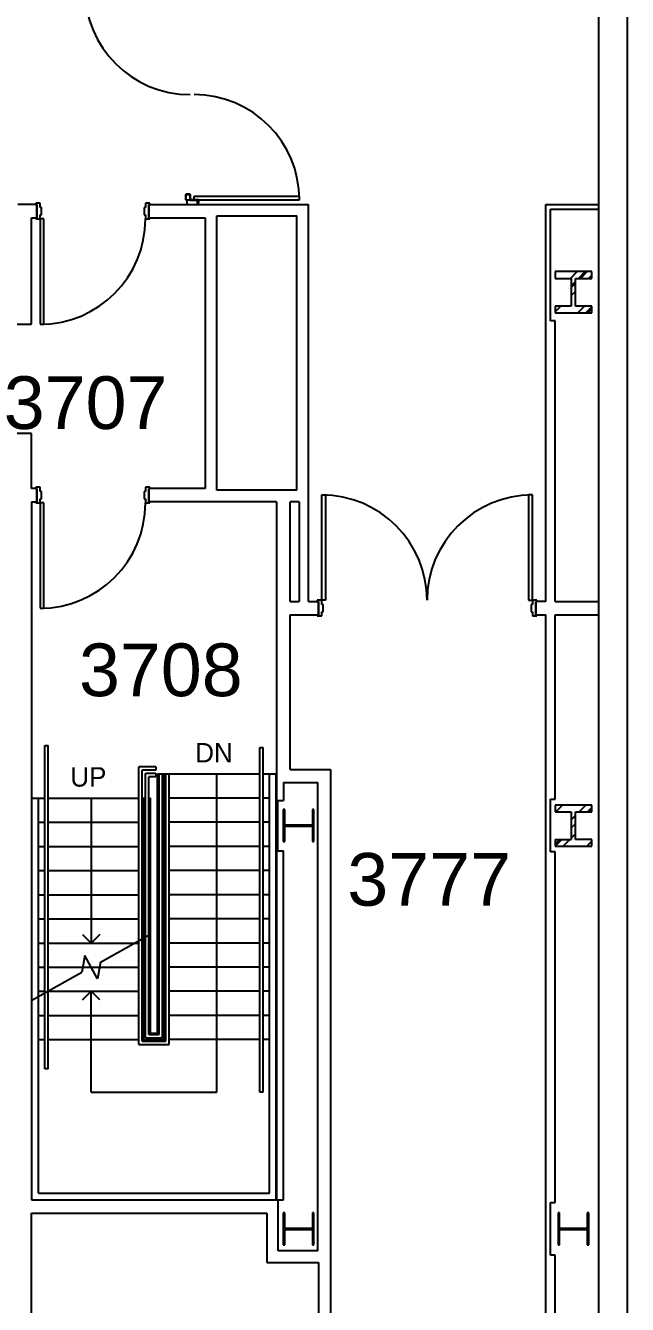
# Model space of a CAD drawing. Header units: inches. Extents: x -1169 to 5569, y -44 to 4300.
# Drawn here: x 1869 to 2143, y 2866 to 3449 of the extents above; entities that cross this region are included whole.
import ezdxf

# ---------------------------------------------------------------- set-up
doc = ezdxf.new("R2010")
doc.units = ezdxf.units.IN
doc.header["$LTSCALE"] = 96
doc.header["$MEASUREMENT"] = 0
for name, color, linetype in [('A-ANNO-ROOM', 4, 'CONTINUOUS'), ('A-ANNO-TEXT', 4, 'CONTINUOUS'), ('A-COLS', 5, 'CONTINUOUS'), ('A-DOOR', 2, 'CONTINUOUS'), ('A-FLOR-HRAL', 1, 'CONTINUOUS'), ('A-FLOR-STRS', 2, 'CONTINUOUS'), ('A-WALL-FULL', 6, 'CONTINUOUS')]:
    doc.layers.add(name, color=color, linetype=linetype)
doc.styles.add('AE-106$0$Standard', font='txt')
doc.styles.add('Arial', font='arial.ttf')

msp = doc.modelspace()

# ---------------------------------------------------------------- linework, layer by layer
at = {"layer": 'A-ANNO-TEXT'}
for p, q in [((1955.83, 2962.58), (1955.83, 3107.58)), ((1898.58, 3096.58), (1898.58, 3030.58)), ((1894.69, 3034.47), (1898.58, 3030.58)), ((1902.47, 3034.47), (1898.58, 3030.58)), ((1894.69, 3004.69), (1898.58, 3008.58)), ((1902.47, 3004.69), (1898.58, 3008.58)), ((1898.58, 2962.58), (1898.58, 3008.58)), ((1898.58, 2962.58), (1955.83, 2962.58))]:
    msp.add_line(p, q, dxfattribs=at)
at = {"layer": 'A-COLS'}
for p, q in [((2126.68, 3336.43), (2109.98, 3336.43)), ((2109.98, 3336.43), (2109.98, 3333.39)), ((2109.98, 3333.39), (2117.39, 3333.39)), ((2116.94, 3333.39), (2119.98, 3336.43)), ((2117.39, 3333.39), (2117.39, 3320.77)), ((2119.27, 3320.77), (2119.27, 3333.39)), ((2119.27, 3333.39), (2126.68, 3333.39)), ((2120.67, 3333.39), (2123.71, 3336.43)), ((2121.54, 3333.39), (2124.58, 3336.43)), ((2125.28, 3333.39), (2126.68, 3334.78)), ((2126.68, 3333.39), (2126.68, 3336.43)), ((2117.39, 3330.1), (2119.27, 3331.98)), ((2117.39, 3329.23), (2119.27, 3331.11)), ((2117.39, 3325.5), (2119.27, 3327.37)), ((2117.39, 3320.77), (2109.98, 3320.77)), ((2109.98, 3320.77), (2109.98, 3317.73)), ((2109.98, 3318.09), (2112.66, 3320.77)), ((2109.98, 3317.73), (2126.68, 3317.73)), ((2126.68, 3320.77), (2119.27, 3320.77)), ((2120.28, 3317.73), (2123.32, 3320.77)), ((2124.02, 3317.73), (2126.68, 3320.38)), ((2124.89, 3317.73), (2126.68, 3319.51)), ((2126.68, 3317.73), (2126.68, 3320.77)), ((1986.78, 3091.34), (1986.07, 3091.34)), ((1986.07, 3091.34), (1986.07, 3076.82)), ((1986.07, 3088.48), (1986.78, 3089.19)), ((1986.78, 3084.3), (1986.78, 3091.34)), ((2000.09, 3091.34), (1999.38, 3091.34)), ((1999.38, 3091.34), (1999.38, 3084.3)), ((2000.09, 3076.82), (2000.09, 3091.34)), ((2126.68, 3093.43), (2109.98, 3093.43)), ((2109.98, 3093.43), (2109.98, 3090.39)), ((2109.98, 3090.39), (2117.39, 3090.39)), ((2110.36, 3090.39), (2113.4, 3093.43)), ((2117.39, 3090.39), (2117.39, 3077.77)), ((2117.39, 3086.75), (2119.27, 3088.63)), ((2119.27, 3077.77), (2119.27, 3090.39)), ((2119.27, 3090.39), (2126.68, 3090.39)), ((2121.03, 3090.39), (2124.07, 3093.43)), ((2124.76, 3090.39), (2126.68, 3092.3)), ((2125.64, 3090.39), (2126.68, 3091.43)), ((2126.68, 3090.39), (2126.68, 3093.43)), ((1986.07, 3084.74), (1986.78, 3085.45)), ((1986.07, 3083.87), (1986.78, 3084.58)), ((1999.38, 3084.3), (1986.78, 3084.3)), ((1986.78, 3076.82), (1986.78, 3083.86)), ((1986.78, 3083.86), (1999.38, 3083.86)), ((1989.79, 3083.86), (1990.23, 3084.3)), ((1999.38, 3083.86), (1999.38, 3076.82)), ((1999.38, 3082.78), (2000.09, 3083.49)), ((2117.39, 3083.01), (2119.27, 3084.89)), ((2118.88, 3083.63), (2119.27, 3084.02)), ((1986.07, 3080.13), (1986.78, 3080.84)), ((1986.07, 3076.82), (1986.78, 3076.82)), ((1999.38, 3079.04), (2000.09, 3079.75)), ((1999.38, 3078.17), (2000.09, 3078.88)), ((1999.38, 3076.82), (2000.09, 3076.82)), ((2109.98, 3077.77), (2117.39, 3077.77)), ((2109.98, 3074.73), (2113.01, 3077.77)), ((2109.98, 3077.77), (2109.98, 3074.73)), ((2109.98, 3075.61), (2112.14, 3077.77)), ((2113.71, 3074.73), (2116.75, 3077.77)), ((2117.39, 3078.4), (2119.27, 3080.28)), ((2126.68, 3077.77), (2119.27, 3077.77)), ((2124.38, 3074.73), (2126.68, 3077.03)), ((2126.68, 3074.73), (2126.68, 3077.77)), ((2109.98, 3074.73), (2126.68, 3074.73)), ((1986.78, 2907.59), (1986.07, 2907.59)), ((1986.07, 2907.59), (1986.07, 2893.07)), ((1986.78, 2900.55), (1986.78, 2907.59)), ((1999.38, 2907.11), (1999.86, 2907.59)), ((2000.09, 2907.59), (1999.38, 2907.59)), ((1999.38, 2907.59), (1999.38, 2900.55)), ((2000.09, 2893.07), (2000.09, 2907.59)), ((2112.03, 2907.59), (2111.32, 2907.59)), ((2111.32, 2907.59), (2111.32, 2893.07)), ((2112.03, 2900.55), (2112.03, 2907.59)), ((2125.34, 2907.59), (2124.63, 2907.59)), ((2124.63, 2907.59), (2124.63, 2900.55)), ((2125.34, 2893.07), (2125.34, 2907.59)), ((1999.38, 2903.37), (2000.09, 2904.08)), ((2111.32, 2905.88), (2112.03, 2906.59)), ((2111.32, 2905.01), (2112.03, 2905.72)), ((2111.32, 2901.27), (2112.03, 2901.98)), ((2124.63, 2903.92), (2125.34, 2904.63)), ((1986.07, 2898.41), (1986.78, 2899.12)), ((1999.38, 2900.55), (1986.78, 2900.55)), ((1986.78, 2893.07), (1986.78, 2900.11)), ((1986.78, 2900.11), (1999.38, 2900.11)), ((1987.77, 2900.11), (1988.21, 2900.55)), ((1991.5, 2900.11), (1991.95, 2900.55)), ((1992.38, 2900.11), (1992.82, 2900.55)), ((1996.11, 2900.11), (1996.55, 2900.55)), ((1999.38, 2900.11), (1999.38, 2893.07)), ((2124.63, 2900.55), (2112.03, 2900.55)), ((2112.03, 2893.07), (2112.03, 2900.11)), ((2112.03, 2900.11), (2124.63, 2900.11)), ((2120.82, 2900.11), (2121.26, 2900.55)), ((2124.55, 2900.11), (2125.34, 2900.89)), ((2124.63, 2900.11), (2124.63, 2893.07)), ((2124.63, 2899.31), (2125.34, 2900.02)), ((2124.63, 2895.57), (2125.34, 2896.28)), ((1986.07, 2894.67), (1986.78, 2895.38)), ((1986.07, 2893.8), (1986.78, 2894.51)), ((1986.07, 2893.07), (1986.78, 2893.07)), ((1999.38, 2893.07), (2000.09, 2893.07)), ((1999.74, 2893.07), (2000.09, 2893.42)), ((2111.32, 2893.07), (2112.03, 2893.07)), ((2124.63, 2893.07), (2125.34, 2893.07))]:
    msp.add_line(p, q, dxfattribs=at)
at = {"layer": 'A-DOOR'}
for p, q in [((1873.33, 3367.58), (1873.33, 3367.08)), ((1875.33, 3367.58), (1873.33, 3367.58)), ((1875.33, 3365.64), (1875.33, 3367.58)), ((1925.33, 3367.58), (1923.33, 3367.58)), ((1923.33, 3367.58), (1923.33, 3365.64)), ((1925.33, 3367.08), (1925.33, 3367.58)), ((1943.7, 3371.7), (1941.7, 3371.7)), ((1941.7, 3371.7), (1941.7, 3369.02)), ((1941.7, 3369.02), (1942.2, 3369.02)), ((1941.76, 3369.08), (1941.76, 3371.64)), ((1941.76, 3371.64), (1943.64, 3371.64)), ((1942.2, 3369.08), (1941.76, 3369.08)), ((1942.2, 3369.02), (1942.2, 3369.08)), ((1943.64, 3371.64), (1943.64, 3369.02)), ((1943.64, 3369.02), (1947.51, 3369.02)), ((1943.7, 3369.08), (1943.7, 3371.7)), ((1947.58, 3369.08), (1943.7, 3369.08)), ((1945.51, 3370.83), (1993.51, 3370.83)), ((1945.51, 3369.08), (1945.51, 3370.83)), ((1945.51, 3369.08), (1993.51, 3369.08)), ((1947.51, 3367.64), (1947.08, 3367.64)), ((1947.08, 3367.64), (1947.08, 3367.58)), ((1947.08, 3367.58), (1947.58, 3367.58)), ((1947.51, 3369.02), (1947.51, 3367.64)), ((1947.58, 3367.58), (1947.58, 3369.08)), ((1993.51, 3369.08), (1993.51, 3370.83)), ((1873.33, 3367.08), (1873.83, 3367.08)), ((1873.83, 3367.08), (1873.83, 3360.95)), ((1875.95, 3365.64), (1875.33, 3365.64)), ((1875.33, 3360.45), (1875.33, 3362.39)), ((1875.33, 3362.39), (1875.95, 3362.39)), ((1875.95, 3362.39), (1875.95, 3365.64)), ((1923.33, 3365.64), (1922.7, 3365.64)), ((1922.7, 3365.64), (1922.7, 3362.39)), ((1922.7, 3362.39), (1923.33, 3362.39)), ((1923.33, 3362.39), (1923.33, 3360.45)), ((1924.83, 3360.95), (1924.83, 3367.08)), ((1924.83, 3367.08), (1925.33, 3367.08)), ((1873.83, 3360.95), (1873.33, 3360.95)), ((1873.33, 3360.95), (1873.33, 3360.45)), ((1873.33, 3360.45), (1875.33, 3360.45)), ((1877.08, 3360.45), (1875.33, 3360.45)), ((1875.33, 3360.45), (1875.33, 3312.45)), ((1877.08, 3312.45), (1877.08, 3360.45)), ((1923.33, 3360.45), (1925.33, 3360.45)), ((1925.33, 3360.95), (1924.83, 3360.95)), ((1925.33, 3360.45), (1925.33, 3360.95)), ((1875.33, 3312.45), (1877.08, 3312.45)), ((1873.33, 3238.2), (1873.33, 3237.7)), ((1875.33, 3238.2), (1873.33, 3238.2)), ((1873.33, 3237.7), (1873.83, 3237.7)), ((1873.83, 3237.7), (1873.83, 3231.58)), ((1875.33, 3236.26), (1875.33, 3238.2)), ((1875.95, 3236.26), (1875.33, 3236.26)), ((1875.95, 3233.01), (1875.95, 3236.26)), ((1923.33, 3236.26), (1922.7, 3236.26)), ((1922.7, 3236.26), (1922.7, 3233.01)), ((1925.33, 3238.2), (1923.33, 3238.2)), ((1923.33, 3238.2), (1923.33, 3236.26)), ((1924.83, 3231.58), (1924.83, 3237.7)), ((1924.83, 3237.7), (1925.33, 3237.7)), ((1925.33, 3237.7), (1925.33, 3238.2)), ((2003.64, 3234.7), (2005.39, 3234.7)), ((2003.64, 3186.7), (2003.64, 3234.7)), ((2005.39, 3234.7), (2005.39, 3186.7)), ((2097.89, 3234.7), (2097.89, 3186.7)), ((2099.64, 3234.7), (2097.89, 3234.7)), ((2099.64, 3186.7), (2099.64, 3234.7)), ((1873.83, 3231.58), (1873.33, 3231.58)), ((1873.33, 3231.58), (1873.33, 3231.08)), ((1873.33, 3231.08), (1875.33, 3231.08)), ((1875.33, 3231.08), (1875.33, 3233.01)), ((1875.33, 3233.01), (1875.95, 3233.01)), ((1877.08, 3231.08), (1875.33, 3231.08)), ((1875.33, 3231.08), (1875.33, 3183.08)), ((1877.08, 3183.08), (1877.08, 3231.08)), ((1922.7, 3233.01), (1923.33, 3233.01)), ((1923.33, 3233.01), (1923.33, 3231.08)), ((1923.33, 3231.08), (1925.33, 3231.08)), ((1925.33, 3231.58), (1924.83, 3231.58)), ((1925.33, 3231.08), (1925.33, 3231.58)), ((1875.33, 3183.08), (1877.08, 3183.08)), ((2001.64, 3186.7), (2001.64, 3186.2)), ((2003.64, 3186.7), (2001.64, 3186.7)), ((2001.64, 3186.2), (2002.14, 3186.2)), ((2002.14, 3186.2), (2002.14, 3180.08)), ((2005.39, 3186.7), (2003.64, 3186.7)), ((2003.64, 3184.76), (2003.64, 3186.7)), ((2004.27, 3184.76), (2003.64, 3184.76)), ((2003.64, 3179.58), (2003.64, 3181.51)), ((2003.64, 3181.51), (2004.27, 3181.51)), ((2004.27, 3181.51), (2004.27, 3184.76)), ((2097.89, 3186.7), (2099.64, 3186.7)), ((2099.64, 3184.76), (2099.02, 3184.76)), ((2099.02, 3184.76), (2099.02, 3181.51)), ((2099.02, 3181.51), (2099.64, 3181.51)), ((2101.64, 3186.7), (2099.64, 3186.7)), ((2099.64, 3186.7), (2099.64, 3184.76)), ((2099.64, 3181.51), (2099.64, 3179.58)), ((2101.14, 3180.08), (2101.14, 3186.2)), ((2101.14, 3186.2), (2101.64, 3186.2)), ((2101.64, 3186.2), (2101.64, 3186.7)), ((2002.14, 3180.08), (2001.64, 3180.08)), ((2001.64, 3180.08), (2001.64, 3179.58)), ((2001.64, 3179.58), (2003.64, 3179.58)), ((2099.64, 3179.58), (2101.64, 3179.58)), ((2101.64, 3180.08), (2101.14, 3180.08)), ((2101.64, 3179.58), (2101.64, 3180.08))]:
    msp.add_line(p, q, dxfattribs=at)
for centre, start, end in [((1943.7, 3465.08), 180, 270), ((1945.51, 3369.08), 0, 90), ((1875.33, 3360.45), 270, 0), ((1875.33, 3360.45), 270, 0), ((2003.64, 3186.7), 0, 90), ((2099.64, 3186.7), 90, 180), ((1875.33, 3231.08), 270, 0), ((1875.33, 3231.08), 270, 0)]:
    msp.add_arc(centre, 48, start, end, dxfattribs=at)
at = {"layer": 'A-FLOR-HRAL'}
for p, q in [((1877.45, 2973.19), (1877.45, 3120.58)), ((1877.45, 3120.58), (1878.95, 3120.58)), ((1878.95, 2973.19), (1878.95, 3120.58)), ((1975.45, 2962.58), (1975.45, 3119.58)), ((1975.45, 3119.58), (1976.95, 3119.58)), ((1976.95, 2962.58), (1976.95, 3119.58)), ((1920.33, 2984.33), (1920.33, 3110.83)), ((1928.08, 3110.83), (1920.33, 3110.83)), ((1921.83, 2985.83), (1921.83, 3109.33)), ((1928.08, 3109.33), (1921.83, 3109.33)), ((1923.33, 2987.33), (1923.33, 3107.83)), ((1928.08, 3107.83), (1923.33, 3107.83)), ((1924.83, 2988.83), (1924.83, 3106.33)), ((1928.08, 3106.33), (1924.83, 3106.33)), ((1928.08, 3110.83), (1928.08, 3109.33)), ((1928.08, 3107.83), (1928.08, 3106.33)), ((1929.58, 2988.83), (1929.58, 3107.58)), ((1931.08, 2987.33), (1931.08, 3107.58)), ((1932.58, 2985.83), (1932.58, 3107.58)), ((1934.08, 2984.33), (1934.08, 3107.58)), ((1924.83, 2988.83), (1929.58, 2988.83)), ((1920.33, 2984.33), (1934.08, 2984.33)), ((1921.83, 2985.83), (1932.58, 2985.83)), ((1923.33, 2987.33), (1931.08, 2987.33)), ((1878.95, 2973.19), (1877.45, 2973.19)), ((1976.95, 2962.58), (1975.45, 2962.58))]:
    msp.add_line(p, q, dxfattribs=at)
at = {"layer": 'A-FLOR-STRS'}
for p, q in [((1928.83, 3107.58), (1975.45, 3107.58)), ((1928.83, 2988.83), (1928.83, 3107.58)), ((1931.83, 2986.58), (1931.83, 3107.58)), ((1976.95, 3107.58), (1982.83, 3107.58)), ((1979.83, 2916.58), (1979.83, 3107.58)), ((1982.83, 2913.58), (1982.83, 3107.58)), ((1871.58, 2913.58), (1871.58, 3096.58)), ((1871.58, 3096.58), (1877.45, 3096.58)), ((1874.58, 2916.58), (1874.58, 3096.58)), ((1878.95, 3096.58), (1920.33, 3096.58)), ((1921.83, 3096.58), (1923.33, 3096.58)), ((1922.58, 2986.58), (1922.58, 3096.58)), ((1924.83, 3096.58), (1925.58, 3096.58)), ((1925.58, 2989.58), (1925.58, 3096.58)), ((1932.58, 3096.58), (1931.83, 3096.58)), ((1975.45, 3096.58), (1934.08, 3096.58)), ((1979.83, 3096.58), (1976.95, 3096.58)), ((1874.58, 3085.58), (1877.45, 3085.58)), ((1878.95, 3085.58), (1920.33, 3085.58)), ((1921.83, 3085.58), (1922.58, 3085.58)), ((1932.58, 3085.58), (1931.83, 3085.58)), ((1975.45, 3085.58), (1934.08, 3085.58)), ((1979.83, 3085.58), (1976.95, 3085.58)), ((1874.58, 3074.58), (1877.45, 3074.58)), ((1878.95, 3074.58), (1920.33, 3074.58)), ((1921.83, 3074.58), (1922.58, 3074.58)), ((1932.58, 3074.58), (1931.83, 3074.58)), ((1975.45, 3074.58), (1934.08, 3074.58)), ((1979.83, 3074.58), (1976.95, 3074.58)), ((1874.58, 3063.58), (1877.45, 3063.58)), ((1878.95, 3063.58), (1920.33, 3063.58)), ((1921.83, 3063.58), (1922.58, 3063.58)), ((1932.58, 3063.58), (1931.83, 3063.58)), ((1975.45, 3063.58), (1934.08, 3063.58)), ((1979.83, 3063.58), (1976.95, 3063.58)), ((1874.58, 3052.58), (1877.45, 3052.58)), ((1878.95, 3052.58), (1920.33, 3052.58)), ((1921.83, 3052.58), (1922.58, 3052.58)), ((1932.58, 3052.58), (1931.83, 3052.58)), ((1975.45, 3052.58), (1934.08, 3052.58)), ((1979.83, 3052.58), (1976.95, 3052.58)), ((1874.58, 3041.58), (1877.45, 3041.58)), ((1878.95, 3041.58), (1920.33, 3041.58)), ((1921.83, 3041.58), (1922.58, 3041.58)), ((1932.58, 3041.58), (1931.83, 3041.58)), ((1975.45, 3041.58), (1934.08, 3041.58)), ((1979.83, 3041.58), (1976.95, 3041.58)), ((1874.58, 3030.58), (1877.45, 3030.58)), ((1878.95, 3030.58), (1920.33, 3030.58)), ((1902.77, 3021.91), (1925.58, 3034.58)), ((1921.83, 3030.58), (1922.58, 3030.58)), ((1932.58, 3030.58), (1931.83, 3030.58)), ((1975.45, 3030.58), (1934.08, 3030.58)), ((1979.83, 3030.58), (1976.95, 3030.58)), ((1895.66, 3024.82), (1894.38, 3017.25)), ((1901.49, 3014.33), (1895.66, 3024.82)), ((1874.58, 3019.58), (1877.45, 3019.58)), ((1878.95, 3019.58), (1920.33, 3019.58)), ((1902.77, 3021.91), (1901.49, 3014.33)), ((1921.83, 3019.58), (1922.58, 3019.58)), ((1932.58, 3019.58), (1931.83, 3019.58)), ((1975.45, 3019.58), (1934.08, 3019.58)), ((1979.83, 3019.58), (1976.95, 3019.58)), ((1871.58, 3004.58), (1894.38, 3017.25)), ((1874.58, 3008.58), (1877.45, 3008.58)), ((1878.95, 3008.58), (1920.33, 3008.58)), ((1921.83, 3008.58), (1922.58, 3008.58)), ((1932.58, 3008.58), (1931.83, 3008.58)), ((1975.45, 3008.58), (1934.08, 3008.58)), ((1979.83, 3008.58), (1976.95, 3008.58)), ((1874.58, 2997.58), (1877.45, 2997.58)), ((1878.95, 2997.58), (1920.33, 2997.58)), ((1921.83, 2997.58), (1922.58, 2997.58)), ((1932.58, 2997.58), (1931.83, 2997.58)), ((1975.45, 2997.58), (1934.08, 2997.58)), ((1979.83, 2997.58), (1976.95, 2997.58)), ((1922.58, 2989.58), (1923.33, 2989.58)), ((1924.83, 2989.58), (1928.83, 2989.58)), ((1924.83, 2988.83), (1929.58, 2988.83)), ((1874.58, 2986.58), (1877.45, 2986.58)), ((1878.95, 2986.58), (1920.33, 2986.58)), ((1920.33, 2984.33), (1934.08, 2984.33)), ((1921.83, 2986.58), (1932.58, 2986.58)), ((1921.83, 2985.83), (1932.58, 2985.83)), ((1923.33, 2987.33), (1931.08, 2987.33)), ((1928.83, 2986.58), (1928.83, 2987.33)), ((1975.45, 2986.58), (1934.08, 2986.58)), ((1979.83, 2986.58), (1976.95, 2986.58)), ((1874.58, 2916.58), (1979.83, 2916.58))]:
    msp.add_line(p, q, dxfattribs=at)
at = {"layer": 'A-WALL-FULL'}
for p, q in [((2129.7, 3609.2), (2129.7, 2758.33)), ((2142.95, 2639.54), (2142.95, 3609.2)), ((1942.2, 3369.02), (1942.2, 3367.08)), ((1947.08, 3369.02), (1942.2, 3369.02)), ((1947.08, 3367.08), (1947.08, 3369.02)), ((1873.83, 3367.08), (1865.2, 3367.08)), ((1873.83, 3360.95), (1873.83, 3367.08)), ((1924.83, 3367.08), (1997.58, 3367.08)), ((1924.83, 3367.08), (1924.83, 3360.95)), ((1942.2, 3367.08), (1947.08, 3367.08)), ((1955.83, 3361.83), (1992.33, 3361.83)), ((1955.83, 3236.83), (1955.83, 3361.83)), ((1992.33, 3236.83), (1992.33, 3361.83)), ((1997.58, 3186.2), (1997.58, 3367.08)), ((2105.7, 3367.08), (2129.7, 3367.08)), ((2105.7, 3186.2), (2105.7, 3367.08)), ((2107.95, 3314.08), (2107.95, 3364.83)), ((2107.95, 3364.83), (2129.7, 3364.83)), ((1871.33, 3360.95), (1873.83, 3360.95)), ((1871.33, 3312.45), (1871.33, 3360.95)), ((1924.83, 3360.95), (1950.58, 3360.95)), ((1950.58, 3360.95), (1950.58, 3237.7)), ((1848.95, 3312.45), (1871.33, 3312.45)), ((2109.95, 3314.08), (2107.95, 3314.08)), ((2109.95, 3186.2), (2109.95, 3314.08)), ((1871.33, 3262.7), (1848.95, 3262.7)), ((1871.33, 3237.7), (1871.33, 3262.7)), ((1873.83, 3237.7), (1871.33, 3237.7)), ((1873.83, 3231.58), (1873.83, 3237.7)), ((1950.58, 3237.7), (1924.83, 3237.7)), ((1924.83, 3237.7), (1924.83, 3231.58)), ((1992.33, 3236.83), (1955.83, 3236.83)), ((1871.33, 3231.58), (1873.83, 3231.58)), ((1871.33, 3231.58), (1871.33, 2913.58)), ((1983.08, 3231.58), (1924.83, 3231.58)), ((1983.08, 3231.58), (1983.08, 2913.58)), ((1989.2, 3186.2), (1989.2, 3231.58)), ((1993.33, 3231.58), (1989.2, 3231.58)), ((1993.33, 3231.58), (1993.33, 3186.2)), ((1989.2, 3186.2), (1993.33, 3186.2)), ((1997.58, 3186.2), (2002.14, 3186.2)), ((2002.14, 3180.08), (2002.14, 3186.2)), ((2105.7, 3186.2), (2101.14, 3186.2)), ((2101.14, 3186.2), (2101.14, 3180.08)), ((2109.95, 3186.2), (2129.7, 3186.2)), ((1989.2, 3180.08), (2002.14, 3180.08)), ((1989.2, 3109.58), (1989.2, 3180.08)), ((2101.14, 3180.08), (2105.7, 3180.08)), ((2105.7, 2744.83), (2105.7, 3180.08)), ((2109.95, 3180.08), (2129.7, 3180.08)), ((2109.95, 3096.08), (2109.95, 3180.08)), ((1989.2, 3109.58), (2007.7, 3109.58)), ((2007.7, 3109.58), (2007.7, 2664.08)), ((1986.2, 3103.7), (2001.83, 3103.7)), ((1986.2, 3103.7), (1986.2, 3095.58)), ((2001.83, 2890.33), (2001.83, 3103.7)), ((1983.7, 3072.58), (1983.7, 3095.58)), ((1983.7, 3095.58), (1986.2, 3095.58)), ((2107.95, 3096.08), (2109.95, 3096.08)), ((2107.95, 3072.08), (2107.95, 3096.08)), ((1983.08, 3072.58), (1986.2, 3072.58)), ((1986.2, 2913.58), (1986.2, 3072.58)), ((2109.95, 3072.08), (2107.95, 3072.08)), ((2109.95, 2912.33), (2109.95, 3072.08)), ((1871.33, 2913.58), (1986.2, 2913.58)), ((1983.83, 2890.33), (1983.83, 2913.58)), ((1871.33, 2907.45), (1978.58, 2907.45)), ((1871.33, 2853.83), (1871.33, 2907.45)), ((1978.58, 2907.45), (1978.58, 2885.08)), ((2107.95, 2912.33), (2109.95, 2912.33)), ((2107.95, 2888.33), (2107.95, 2912.33)), ((2001.83, 2890.33), (1983.83, 2890.33)), ((1978.58, 2885.08), (2002.2, 2885.08)), ((2002.2, 2885.08), (2002.2, 2827.08)), ((2109.95, 2888.33), (2107.95, 2888.33)), ((2109.95, 2776.08), (2109.95, 2888.33))]:
    msp.add_line(p, q, dxfattribs=at)

# ---------------------------------------------------------------- texts
at = {"layer": 'A-ANNO-ROOM', "style": 'Arial'}
for s, p in [('3707', (1858.76, 3264.76)), ('3708', (1893.05, 3143.03)), ('3777', (2015.32, 3047.58))]:
    msp.add_text(s, height=24, dxfattribs=at).set_placement(p)
at = {"layer": 'A-ANNO-TEXT', "style": 'AE-106$0$Standard'}
for s, p in [('DN', (1946.01, 3112.84)), ('UP', (1889.09, 3101.84))]:
    msp.add_text(s, height=8.852, dxfattribs=at).set_placement(p)

doc.saveas('drawing.dxf')
